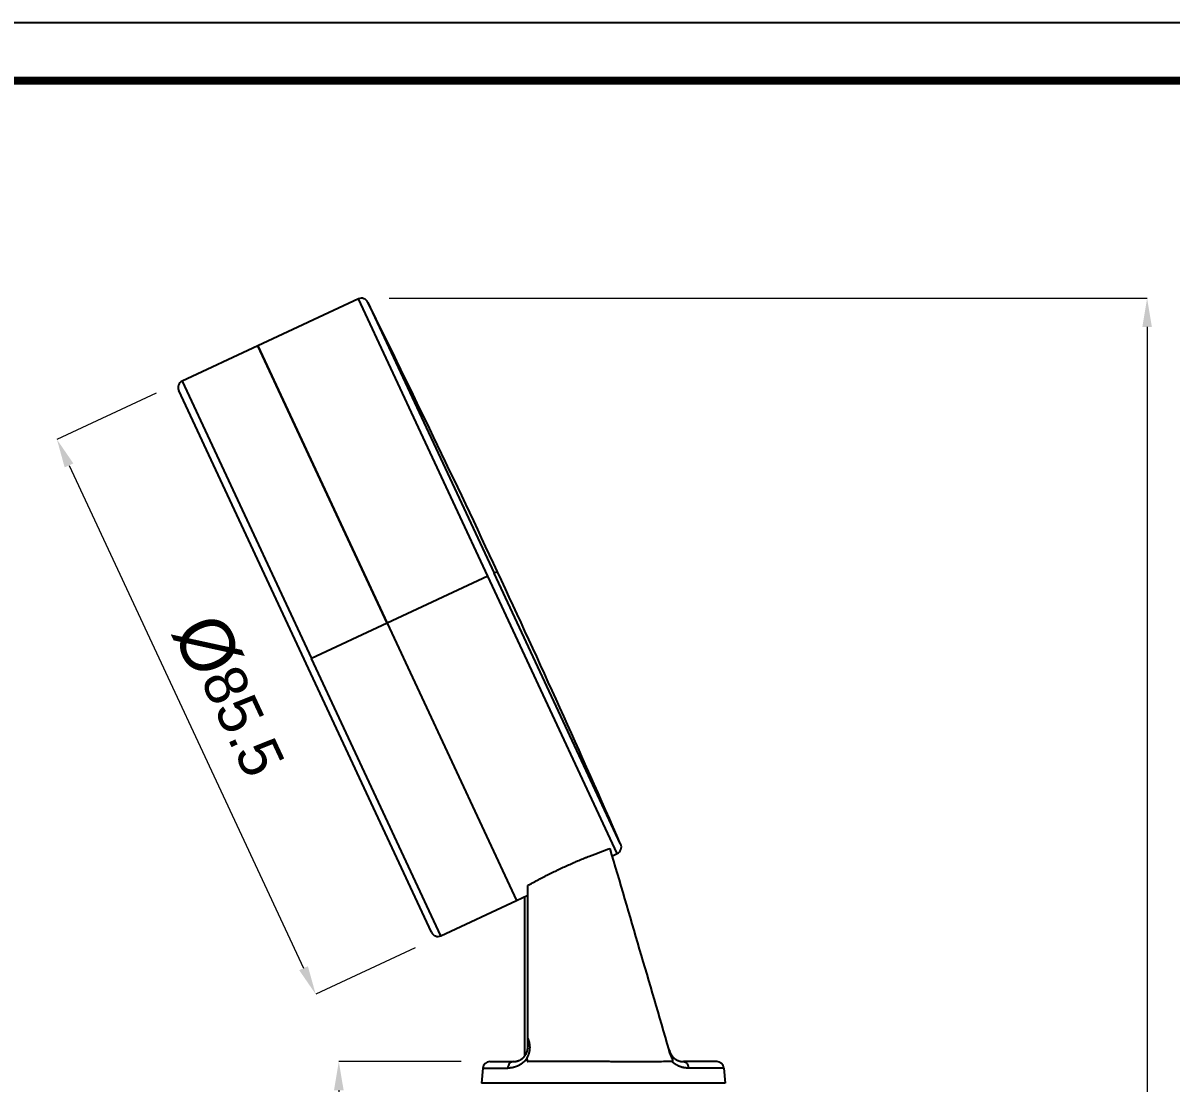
# Model space of a CAD drawing. Extents: x 0 to 474, y 0 to 347.
# Drawn here: x 206.8 to 367.1, y 199.2 to 347.3 of the extents above; entities that cross this region are included whole.
import ezdxf

# ---------------------------------------------------------------- set-up
doc = ezdxf.new("R2010")
doc.units = 0
doc.header["$LTSCALE"] = 10
doc.header["$MEASUREMENT"] = 0
doc.header["$PDMODE"] = 3
doc.header["$PDSIZE"] = -10
doc.layers.get('0').update_dxf_attribs({"linetype": 'CONTINUOUS'})
doc.layers.get('DEFPOINTS').update_dxf_attribs({"linetype": 'CONTINUOUS'})
doc.styles.add('Daelim Dimension', font='\x7f\x7f\x7f\x7f.TTF')
doc.dimstyles.new('DEFAULT', dxfattribs={"dimscale": 2, "dimtxt": 2, "dimasz": 2, "dimexe": 0, "dimexo": 2, "dimgap": 1, "dimtad": 1, "dimdec": 1, "dimzin": 9, "dimdsep": 46, "dimtxsty": 'Daelim Dimension', "dimcen": 0.5, "dimclrd": 252, "dimclre": 252, "dimclrt": 3, "dimadec": 1, "dimazin": 0, "dimtfac": 1, "dimtdec": 1, "dimtix": 1, "dimtmove": 0, "dimatfit": 3, "dimfxl": 0, "dimtolj": 1, "dimtzin": 1, "dimlwd": 9, "dimlwe": 9, "dimarcsym": 0})

# ---------------------------------------------------------------- blocks, each defined once
blk = doc.blocks.new('*D9')
at = {"color": 5, "lineweight": 9, "ltscale": 0.5}
for p, q in [((225.4, 295.54), (211.54, 289.07)), ((213.23, 285.45), (245.98, 215.21)), ((261.54, 218.05), (247.67, 211.58))]:
    blk.add_line(p, q, dxfattribs=at)
at = {"color": 5, "ltscale": 0.5}
for points in [[(213.83, 285.73), (212.62, 285.17), (211.54, 289.07)], [(246.58, 215.49), (245.37, 214.93), (247.67, 211.58)]]:
    blk.add_solid(points, dxfattribs=at)
at = {"layer": 'DEFPOINTS', "color": 0, "ltscale": 0.5}
for p in [(229.03, 297.23), (265.16, 219.74), (247.67, 211.58)]:
    blk.add_point(p, dxfattribs=at)
at = {"color": 7, "lineweight": -3, "ltscale": 0.5, "insert": (235.76, 253.2), "char_height": 6, "attachment_point": 5, "rotation": 295, "style": 'Daelim Dimension'}
blk.add_mtext('\\A1;{\\H1.25x;\\C256;Ø}85.5', dxfattribs=at)
blk = doc.blocks.new('*D10')
at = {"color": 5, "lineweight": 9, "ltscale": 0.4}
for p, q in [((268, 202.17), (250.9, 202.17)), ((250.9, 198.17), (250.9, 69.17)), ((270.61, 65.17), (250.9, 65.17))]:
    blk.add_line(p, q, dxfattribs=at)
at = {"color": 5, "ltscale": 0.4}
for points in [[(250.23, 198.17), (251.57, 198.17), (250.9, 202.17)], [(250.23, 69.17), (251.57, 69.17), (250.9, 65.17)]]:
    blk.add_solid(points, dxfattribs=at)
at = {"layer": 'DEFPOINTS', "color": 0, "ltscale": 0.4}
for p in [(272, 202.17), (250.9, 65.17), (274.61, 65.17)]:
    blk.add_point(p, dxfattribs=at)
at = {"color": 7, "lineweight": -3, "ltscale": 0.4, "insert": (245.63, 133.67), "char_height": 6, "attachment_point": 5, "rotation": 90, "style": 'Daelim Dimension'}
blk.add_mtext('\\A1;137', dxfattribs=at)
blk = doc.blocks.new('*D11')
at = {"color": 5, "lineweight": 9, "ltscale": 0.5}
for p, q in [((257.95, 308.79), (363.76, 308.79)), ((363.76, 304.79), (363.76, 58.17)), ((300.98, 54.17), (363.76, 54.17))]:
    blk.add_line(p, q, dxfattribs=at)
at = {"color": 5, "ltscale": 0.5}
for points in [[(363.1, 304.79), (364.43, 304.79), (363.76, 308.79)], [(363.1, 58.17), (364.43, 58.17), (363.76, 54.17)]]:
    blk.add_solid(points, dxfattribs=at)
at = {"layer": 'DEFPOINTS', "color": 0, "ltscale": 0.5}
for p in [(253.95, 308.79), (296.98, 54.17), (363.76, 54.17)]:
    blk.add_point(p, dxfattribs=at)
at = {"color": 7, "ltscale": 0.5, "insert": (358.5, 181.48), "char_height": 6, "attachment_point": 5, "rotation": 90, "style": 'Daelim Dimension'}
blk.add_mtext('\\A1;255', dxfattribs=at)

msp = doc.modelspace()

# ---------------------------------------------------------------- linework, layer by layer
at = {"lineweight": -3, "ltscale": 0.4}
for p, q in [((253.64, 308.71), (239.59, 302.16)), ((271.7, 269.96), (253.64, 308.71)), ((254.96, 308.22), (272.61, 270.38)), ((239.59, 302.16), (229.03, 297.23)), ((239.59, 302.16), (257.65, 263.41)), ((257.65, 263.41), (239.59, 302.16)), ((229.03, 297.23), (247.1, 258.49)), ((263.83, 220.23), (228.55, 295.9)), ((271.7, 269.96), (257.65, 263.41)), ((289.77, 231.22), (271.7, 269.96)), ((273.06, 270.59), (272.61, 270.38)), ((290.25, 232.55), (272.61, 270.38)), ((257.65, 263.41), (247.1, 258.49)), ((257.65, 263.41), (275.72, 224.67)), ((257.65, 263.41), (275.72, 224.67)), ((265.16, 219.74), (247.1, 258.49)), ((289.1, 230.9), (289.77, 231.22)), ((265.16, 219.74), (275.72, 224.67)), ((275.72, 224.67), (277.28, 225.39)), ((276.83, 225.18), (276.83, 202.9)), ((272, 202.17), (275.28, 202.17)), ((303.66, 202.17), (299.01, 202.17)), ((271, 201.25), (270.82, 199.17)), ((271, 201.25), (274.49, 201.25)), ((304.66, 201.25), (299.71, 201.25)), ((304.66, 201.25), (304.84, 199.17)), ((304.84, 199.17), (270.82, 199.17))]:
    msp.add_line(p, q, dxfattribs=at)
at = {"ltscale": 0.5}
msp.add_lwpolyline([(0, 0), (473.93, 0), (473.93, 347.26), (0, 347.26)], close=True, dxfattribs=at)
at = {"color": 5, "linetype": 'ByBlock', "lineweight": 200, "const_width": 1.09}
msp.add_lwpolyline([(7.62, 14.87), (466.26, 14.87), (466.26, 339.19), (7.62, 339.19)], close=True, dxfattribs=at)
at = {"lineweight": -3, "ltscale": 0.4}
for centre, radius, start, end in [((254.06, 307.8), 1, 25, 115), ((-1306.92, -466.16), 1743.31, 25, 26.37229), ((229.45, 296.33), 1, 115, 205), ((-1306.92, -466.16), 1743.31, 23.62771, 25), ((289.35, 232.12), 1, 295, 25), ((264.74, 220.65), 1, 205, 295), ((272, 201.17), 1, 90, 175), ((303.66, 201.17), 1, 5, 90)]:
    msp.add_arc(centre, radius, start, end, dxfattribs=at)
for points, knots in [([(277.28, 226.74), (277.73, 226.99), (278.18, 227.25), (279.1, 227.75), (279.57, 228), (280.11, 228.27), (280.17, 228.3), (280.29, 228.36), (280.35, 228.39), (280.53, 228.49), (280.65, 228.55), (281.01, 228.73), (281.26, 228.84), (281.98, 229.19), (282.47, 229.42), (283.45, 229.85), (283.94, 230.07), (284.67, 230.38), (284.92, 230.48), (285.29, 230.63), (285.41, 230.68), (285.66, 230.78), (285.78, 230.83), (286.39, 231.07), (286.88, 231.25), (287.84, 231.61), (288.31, 231.78), (288.78, 231.94)], [0, 0, 0, 0, 0.125, 0.125, 0.25, 0.25, 0.265625, 0.265625, 0.28125, 0.28125, 0.3125, 0.3125, 0.375, 0.375, 0.5, 0.5, 0.625, 0.625, 0.6875, 0.6875, 0.71875, 0.71875, 0.75, 0.75, 0.875, 0.875, 1, 1, 1, 1]), ([(277.28, 205.44), (277.29, 205.43), (277.29, 205.41), (277.31, 205.38), (277.32, 205.35), (277.33, 205.32), (277.34, 205.29), (277.35, 205.26), (277.36, 205.23), (277.37, 205.2), (277.38, 205.17), (277.39, 205.14), (277.4, 205.11), (277.41, 205.08), (277.42, 205.05), (277.42, 205.02), (277.43, 204.99), (277.44, 204.97), (277.45, 204.94), (277.46, 204.91), (277.46, 204.88), (277.47, 204.85), (277.48, 204.82), (277.48, 204.79), (277.49, 204.73), (277.51, 204.62), (277.53, 204.47), (277.54, 204.33), (277.55, 204.18), (277.55, 204.02), (277.53, 203.85), (277.51, 203.66), (277.47, 203.48), (277.44, 203.35), (277.41, 203.27), (277.4, 203.24), (277.39, 203.21), (277.38, 203.18), (277.37, 203.15), (277.36, 203.13), (277.35, 203.1), (277.34, 203.07), (277.33, 203.04), (277.32, 203.01), (277.31, 202.98), (277.3, 202.96), (277.29, 202.93), (277.27, 202.9), (277.25, 202.85), (277.23, 202.8), (277.21, 202.77), (277.21, 202.76), (277.2, 202.74), (277.19, 202.73), (277.19, 202.72), (277.18, 202.7), (277.18, 202.69), (277.18, 202.68), (277.17, 202.67), (277.17, 202.66), (277.17, 202.65), (277.16, 202.65), (277.16, 202.64), (277.16, 202.63), (277.16, 202.63), (277.16, 202.62), (277.16, 202.62), (277.16, 202.61), (277.16, 202.61)], [0, 0, 0, 0, 0.0117, 0.023313, 0.034841, 0.046283, 0.05764, 0.068913, 0.080103, 0.09121, 0.102235, 0.113179, 0.124043, 0.134827, 0.145532, 0.156159, 0.166709, 0.177183, 0.187582, 0.197906, 0.208157, 0.218336, 0.228444, 0.238481, 0.248449, 0.299498, 0.349852, 0.399668, 0.449112, 0.498359, 0.560885, 0.623226, 0.685774, 0.748929, 0.759255, 0.769598, 0.77996, 0.790342, 0.800746, 0.811173, 0.821626, 0.832106, 0.842615, 0.853154, 0.863726, 0.874331, 0.878676, 0.890586, 0.910065, 0.937122, 0.942977, 0.94855, 0.953841, 0.95885, 0.963578, 0.968025, 0.972192, 0.976079, 0.979687, 0.983017, 0.986071, 0.98885, 0.991357, 0.993596, 0.99557, 0.997287, 0.998758, 1, 1, 1, 1]), ([(275.28, 202.17), (275.29, 202.17), (275.3, 202.17), (275.32, 202.17), (275.34, 202.17), (275.37, 202.17), (275.39, 202.17), (275.41, 202.17), (275.43, 202.17), (275.45, 202.17), (275.47, 202.18), (275.49, 202.18), (275.51, 202.18), (275.53, 202.18), (275.55, 202.18), (275.57, 202.19), (275.59, 202.19), (275.61, 202.19), (275.63, 202.2), (275.65, 202.2), (275.67, 202.21), (275.69, 202.21), (275.71, 202.21), (275.73, 202.22), (275.75, 202.22), (275.77, 202.23), (275.79, 202.23), (275.81, 202.24), (275.83, 202.24), (275.85, 202.25), (275.87, 202.26), (275.89, 202.26), (275.91, 202.27), (275.93, 202.28), (275.95, 202.28), (275.97, 202.29), (275.99, 202.3), (276.01, 202.3), (276.03, 202.31), (276.05, 202.32), (276.07, 202.33), (276.09, 202.34), (276.11, 202.34), (276.13, 202.35), (276.15, 202.36), (276.16, 202.37), (276.18, 202.38), (276.2, 202.39), (276.22, 202.4), (276.24, 202.41), (276.26, 202.42), (276.27, 202.43), (276.29, 202.44), (276.31, 202.45), (276.33, 202.46), (276.35, 202.47), (276.36, 202.48), (276.38, 202.5), (276.4, 202.51), (276.42, 202.52), (276.44, 202.54), (276.47, 202.56), (276.49, 202.58), (276.52, 202.6), (276.55, 202.62), (276.57, 202.64), (276.6, 202.66), (276.62, 202.68), (276.64, 202.7), (276.67, 202.72), (276.69, 202.75), (276.71, 202.77), (276.74, 202.79), (276.76, 202.82), (276.78, 202.84), (276.8, 202.87), (276.82, 202.89), (276.84, 202.92), (276.86, 202.94), (276.88, 202.97), (276.9, 203), (276.92, 203.02), (276.94, 203.05), (276.96, 203.08), (276.98, 203.11), (277, 203.13), (277.01, 203.16), (277.03, 203.19), (277.05, 203.22), (277.06, 203.25), (277.08, 203.28), (277.09, 203.31), (277.1, 203.34), (277.12, 203.37), (277.13, 203.4), (277.14, 203.43), (277.16, 203.47), (277.17, 203.5), (277.18, 203.53), (277.19, 203.56), (277.2, 203.59), (277.21, 203.63), (277.22, 203.66), (277.23, 203.69), (277.23, 203.72), (277.24, 203.76), (277.25, 203.79), (277.25, 203.83), (277.26, 203.86), (277.26, 203.89), (277.27, 203.93), (277.27, 203.96), (277.28, 203.99), (277.28, 204.03), (277.28, 204.06), (277.28, 204.1), (277.28, 204.13), (277.28, 204.16), (277.28, 204.17)], [0, 0, 0, 0, 0.010287, 0.020511, 0.030674, 0.040774, 0.050813, 0.06079, 0.070705, 0.080558, 0.090351, 0.100082, 0.109751, 0.11936, 0.128908, 0.138395, 0.147822, 0.157188, 0.166493, 0.175739, 0.184924, 0.19405, 0.203116, 0.212122, 0.221069, 0.229956, 0.238784, 0.247554, 0.256265, 0.264917, 0.273511, 0.282046, 0.290524, 0.298944, 0.307306, 0.31561, 0.323858, 0.332048, 0.340182, 0.348259, 0.35628, 0.364244, 0.372153, 0.380006, 0.387803, 0.395545, 0.403233, 0.410866, 0.418444, 0.425968, 0.433438, 0.440855, 0.448218, 0.455529, 0.462787, 0.469992, 0.477145, 0.484246, 0.491296, 0.498295, 0.508983, 0.519562, 0.530036, 0.540405, 0.55067, 0.560833, 0.570896, 0.580859, 0.590725, 0.600495, 0.61017, 0.619752, 0.629244, 0.638646, 0.64796, 0.65719, 0.666335, 0.675399, 0.684383, 0.69329, 0.702121, 0.710879, 0.719566, 0.728184, 0.736736, 0.745225, 0.753652, 0.76202, 0.770331, 0.778589, 0.786797, 0.794956, 0.803069, 0.81114, 0.819171, 0.827166, 0.835127, 0.843056, 0.850958, 0.858836, 0.866692, 0.874529, 0.882351, 0.89016, 0.897961, 0.905756, 0.913548, 0.921341, 0.929138, 0.936941, 0.944755, 0.952582, 0.960426, 0.968289, 0.976175, 0.984087, 0.992027, 1, 1, 1, 1]), ([(297.43, 202.17), (297.44, 202.17), (297.46, 202.17), (297.48, 202.17), (297.49, 202.18), (297.5, 202.18), (297.51, 202.18), (297.52, 202.19), (297.53, 202.2), (297.54, 202.21), (297.55, 202.22), (297.55, 202.23), (297.56, 202.24), (297.56, 202.25), (297.56, 202.26), (297.56, 202.27), (297.56, 202.27), (297.56, 202.29), (297.56, 202.3), (297.56, 202.31), (297.56, 202.32), (297.55, 202.35), (297.55, 202.37), (297.53, 202.41), (297.53, 202.43), (297.51, 202.46), (297.51, 202.48), (297.48, 202.54), (297.46, 202.57), (297.43, 202.65), (297.41, 202.68), (297.36, 202.79), (297.33, 202.86), (297.28, 202.97), (297.26, 203), (297.23, 203.08), (297.22, 203.11), (297.17, 203.22), (297.15, 203.3), (297.1, 203.45), (297.08, 203.52), (297.05, 203.67), (297.03, 203.75), (297.02, 203.83)], [0, 0, 0, 0, 0.03125, 0.03125, 0.046875, 0.046875, 0.0625, 0.0625, 0.078125, 0.078125, 0.09375, 0.09375, 0.109375, 0.109375, 0.117187, 0.117187, 0.125, 0.125, 0.140625, 0.140625, 0.15625, 0.15625, 0.1875, 0.1875, 0.21875, 0.21875, 0.25, 0.25, 0.3125, 0.3125, 0.375, 0.375, 0.5, 0.5, 0.5625, 0.5625, 0.625, 0.625, 0.75, 0.75, 0.875, 0.875, 1, 1, 1, 1]), ([(297.09, 203.6), (297.09, 203.6), (297.1, 203.59), (297.1, 203.57), (297.11, 203.55), (297.11, 203.54), (297.12, 203.52), (297.12, 203.5), (297.13, 203.48), (297.14, 203.47), (297.14, 203.45), (297.15, 203.43), (297.15, 203.42), (297.16, 203.4), (297.17, 203.38), (297.18, 203.37), (297.18, 203.35), (297.19, 203.34), (297.2, 203.32), (297.21, 203.3), (297.21, 203.29), (297.22, 203.27), (297.23, 203.26), (297.24, 203.24), (297.25, 203.22), (297.25, 203.21), (297.26, 203.19), (297.27, 203.18), (297.28, 203.16), (297.29, 203.15), (297.3, 203.13), (297.31, 203.12), (297.32, 203.1), (297.33, 203.09), (297.34, 203.07), (297.35, 203.06), (297.36, 203.04), (297.37, 203.03), (297.38, 203.01), (297.39, 203), (297.4, 202.98), (297.41, 202.97), (297.42, 202.96), (297.43, 202.94), (297.44, 202.93), (297.45, 202.91), (297.46, 202.9), (297.47, 202.89), (297.48, 202.87), (297.5, 202.86), (297.51, 202.85), (297.52, 202.83), (297.53, 202.82), (297.54, 202.81), (297.55, 202.8), (297.57, 202.78), (297.58, 202.77), (297.59, 202.76), (297.6, 202.75), (297.61, 202.73), (297.63, 202.72), (297.64, 202.71), (297.65, 202.7), (297.67, 202.69), (297.68, 202.67), (297.69, 202.66), (297.7, 202.65), (297.72, 202.64), (297.73, 202.63), (297.74, 202.62), (297.76, 202.61), (297.77, 202.6), (297.78, 202.59), (297.8, 202.57), (297.81, 202.56), (297.83, 202.55), (297.84, 202.54), (297.85, 202.53), (297.87, 202.52), (297.88, 202.51), (297.9, 202.5), (297.91, 202.5), (297.93, 202.49), (297.94, 202.48), (297.95, 202.47), (297.97, 202.46), (297.99, 202.45), (298.02, 202.43), (298.05, 202.41), (298.09, 202.39), (298.13, 202.37), (298.16, 202.35), (298.2, 202.34), (298.24, 202.32), (298.28, 202.31), (298.31, 202.29), (298.35, 202.28), (298.39, 202.26), (298.43, 202.25), (298.47, 202.24), (298.51, 202.23), (298.55, 202.22), (298.59, 202.21), (298.63, 202.2), (298.67, 202.19), (298.72, 202.19), (298.76, 202.18), (298.8, 202.18), (298.84, 202.17), (298.88, 202.17), (298.93, 202.17), (298.97, 202.17), (299, 202.17), (299.01, 202.17)], [0, 0, 0, 0, 0.005359, 0.010721, 0.016086, 0.021454, 0.026826, 0.032202, 0.037583, 0.042968, 0.048359, 0.053755, 0.059158, 0.064567, 0.069983, 0.075406, 0.080837, 0.086276, 0.091724, 0.09718, 0.102646, 0.108121, 0.113606, 0.119102, 0.124608, 0.130126, 0.135655, 0.141196, 0.146749, 0.152315, 0.157894, 0.163486, 0.169092, 0.174711, 0.180346, 0.185995, 0.191659, 0.197338, 0.203034, 0.208745, 0.214473, 0.220218, 0.225979, 0.231759, 0.237556, 0.243371, 0.249204, 0.255056, 0.260928, 0.266818, 0.272729, 0.278659, 0.284609, 0.29058, 0.296572, 0.302585, 0.30862, 0.314676, 0.320754, 0.326854, 0.332977, 0.339123, 0.345292, 0.351484, 0.3577, 0.363939, 0.370203, 0.376491, 0.382804, 0.389142, 0.395505, 0.401893, 0.408307, 0.414746, 0.421212, 0.427704, 0.434223, 0.440768, 0.447341, 0.45394, 0.460567, 0.467222, 0.473905, 0.480615, 0.487354, 0.494122, 0.500918, 0.517163, 0.533629, 0.550316, 0.567228, 0.584366, 0.601733, 0.619332, 0.637164, 0.655232, 0.673536, 0.69208, 0.710865, 0.729892, 0.749164, 0.768681, 0.788446, 0.808459, 0.828723, 0.849239, 0.870008, 0.891031, 0.912309, 0.933844, 0.955637, 0.977688, 1, 1, 1, 1]), ([(277.16, 202.61), (277.15, 202.61), (277.14, 202.59), (277.13, 202.57), (277.12, 202.56), (277.1, 202.54), (277.09, 202.52), (277.08, 202.5), (277.06, 202.48), (277.05, 202.46), (277.03, 202.45), (277.02, 202.43), (277.01, 202.41), (276.99, 202.39), (276.98, 202.38), (276.96, 202.36), (276.95, 202.34), (276.93, 202.32), (276.92, 202.31), (276.9, 202.29), (276.88, 202.27), (276.87, 202.26), (276.85, 202.24), (276.84, 202.22), (276.82, 202.21), (276.81, 202.19), (276.79, 202.17), (276.77, 202.16), (276.76, 202.14), (276.74, 202.13), (276.72, 202.11), (276.71, 202.1), (276.69, 202.08), (276.67, 202.07), (276.65, 202.05), (276.64, 202.04), (276.62, 202.02), (276.6, 202.01), (276.59, 201.99), (276.57, 201.98), (276.55, 201.96), (276.48, 201.91), (276.37, 201.82), (276.19, 201.71), (276.02, 201.62), (275.88, 201.55), (275.78, 201.51), (275.73, 201.49), (275.68, 201.47), (275.64, 201.45), (275.58, 201.44), (275.53, 201.42), (275.48, 201.4), (275.43, 201.39), (275.38, 201.37), (275.33, 201.36), (275.28, 201.35), (275.23, 201.33), (275.18, 201.32), (275.12, 201.31), (275.07, 201.3), (275.02, 201.3), (274.97, 201.29), (274.92, 201.28), (274.86, 201.27), (274.81, 201.27), (274.76, 201.26), (274.71, 201.26), (274.65, 201.26), (274.6, 201.26), (274.55, 201.25), (274.51, 201.25), (274.49, 201.25)], [0, 0, 0, 0, 0.006032, 0.01207, 0.018116, 0.02417, 0.030232, 0.036304, 0.042384, 0.048475, 0.054576, 0.060688, 0.066811, 0.072946, 0.079093, 0.085253, 0.091426, 0.097613, 0.103814, 0.11003, 0.116261, 0.122507, 0.128769, 0.135048, 0.141343, 0.147656, 0.153986, 0.160334, 0.166701, 0.173087, 0.179493, 0.185918, 0.192363, 0.198829, 0.205316, 0.211825, 0.218355, 0.224907, 0.231482, 0.23808, 0.244702, 0.251347, 0.311523, 0.373168, 0.43652, 0.501802, 0.519261, 0.536832, 0.554519, 0.572326, 0.590255, 0.608309, 0.626492, 0.644807, 0.663256, 0.681843, 0.700569, 0.719439, 0.738454, 0.757618, 0.776932, 0.7964, 0.816023, 0.835804, 0.855745, 0.875848, 0.896117, 0.916552, 0.937156, 0.95793, 0.978878, 1, 1, 1, 1]), ([(275.28, 202.17), (275.09, 202.17), (274.89, 202.07), (274.6, 201.74), (274.51, 201.5), (274.49, 201.25)], [0, 0, 0, 0, 0.5, 0.5, 1, 1, 1, 1]), ([(277.16, 202.61), (277.17, 202.53), (277.17, 202.45), (277.2, 202.33), (277.2, 202.29), (277.22, 202.23), (277.23, 202.21), (277.25, 202.18), (277.27, 202.17), (277.28, 202.17)], [0, 0, 0, 0, 0.5, 0.5, 0.75, 0.75, 0.875, 0.875, 1, 1, 1, 1]), ([(297.43, 202.17), (297.04, 202.17), (296.65, 202.16), (295.86, 202.15), (295.45, 202.15), (294.62, 202.14), (294.2, 202.13), (293.34, 202.13), (292.9, 202.12), (292.4, 202.12), (292.34, 202.12), (292.23, 202.12), (292.06, 202.12), (291.67, 202.12), (291.33, 202.13), (290.65, 202.13), (290.19, 202.14), (289.51, 202.15), (289.28, 202.15), (288.82, 202.15), (288.59, 202.16), (288.13, 202.16), (287.9, 202.16), (287.55, 202.17), (287.43, 202.17), (287.2, 202.17), (287.09, 202.17), (286.97, 202.17)], [0, 0, 0, 0, 0.125, 0.125, 0.25, 0.25, 0.375, 0.375, 0.5, 0.5, 0.515625, 0.515625, 0.53125, 0.5625, 0.625, 0.625, 0.75, 0.75, 0.8125, 0.8125, 0.875, 0.875, 0.9375, 0.9375, 0.96875, 0.96875, 1, 1, 1, 1]), ([(299.71, 201.25), (299.7, 201.25), (299.69, 201.25), (299.66, 201.25), (299.64, 201.25), (299.61, 201.26), (299.58, 201.26), (299.56, 201.26), (299.53, 201.26), (299.51, 201.26), (299.48, 201.26), (299.46, 201.26), (299.43, 201.27), (299.41, 201.27), (299.38, 201.27), (299.36, 201.27), (299.33, 201.28), (299.3, 201.28), (299.28, 201.28), (299.25, 201.29), (299.23, 201.29), (299.2, 201.29), (299.18, 201.3), (299.15, 201.3), (299.13, 201.3), (299.1, 201.31), (299.08, 201.31), (299.05, 201.32), (299.03, 201.32), (299, 201.33), (298.98, 201.33), (298.95, 201.34), (298.93, 201.35), (298.9, 201.35), (298.88, 201.36), (298.85, 201.36), (298.83, 201.37), (298.81, 201.38), (298.78, 201.39), (298.76, 201.39), (298.73, 201.4), (298.71, 201.41), (298.68, 201.41), (298.66, 201.42), (298.63, 201.43), (298.61, 201.44), (298.59, 201.45), (298.56, 201.46), (298.52, 201.47), (298.47, 201.49), (298.43, 201.51), (298.39, 201.53), (298.34, 201.54), (298.3, 201.56), (298.26, 201.58), (298.22, 201.6), (298.18, 201.62), (298.14, 201.65), (298.1, 201.67), (298.06, 201.69), (298.02, 201.71), (297.98, 201.74), (297.94, 201.76), (297.9, 201.79), (297.86, 201.81), (297.82, 201.84), (297.78, 201.87), (297.74, 201.89), (297.71, 201.92), (297.67, 201.95), (297.63, 201.98), (297.6, 202.01), (297.56, 202.04), (297.53, 202.07), (297.49, 202.1), (297.46, 202.13), (297.44, 202.16), (297.43, 202.17)], [0, 0, 0, 0, 0.011578, 0.023119, 0.034622, 0.046087, 0.057515, 0.068907, 0.080262, 0.091582, 0.102865, 0.114113, 0.125327, 0.136505, 0.147649, 0.158759, 0.169836, 0.180879, 0.19189, 0.202868, 0.213814, 0.224728, 0.235611, 0.246463, 0.257284, 0.268075, 0.278836, 0.289568, 0.300271, 0.310946, 0.321592, 0.33221, 0.342801, 0.353365, 0.363903, 0.374414, 0.3849, 0.395361, 0.405797, 0.416208, 0.426596, 0.43696, 0.447301, 0.45762, 0.467916, 0.478191, 0.488445, 0.498678, 0.517311, 0.535819, 0.554203, 0.572468, 0.590616, 0.60865, 0.626573, 0.644389, 0.662101, 0.679712, 0.697225, 0.714645, 0.731974, 0.749216, 0.766375, 0.783454, 0.800457, 0.817388, 0.834251, 0.85105, 0.867788, 0.884469, 0.901099, 0.917679, 0.934215, 0.950712, 0.967172, 0.9836, 1, 1, 1, 1]), ([(299.01, 202.17), (299.05, 202.17), (299.1, 202.16), (299.18, 202.14), (299.22, 202.12), (299.31, 202.08), (299.35, 202.05), (299.42, 201.98), (299.45, 201.95), (299.52, 201.86), (299.55, 201.82), (299.6, 201.72), (299.62, 201.66), (299.66, 201.55), (299.68, 201.5), (299.7, 201.38), (299.71, 201.32), (299.71, 201.25)], [0, 0, 0, 0, 0.125, 0.125, 0.25, 0.25, 0.375, 0.375, 0.5, 0.5, 0.625, 0.625, 0.75, 0.75, 0.875, 0.875, 1, 1, 1, 1])]:
    msp.add_open_spline(points, degree=3, knots=knots, dxfattribs=at)
for points, degree in [([(297.02, 203.83), (294.28, 213.2), (291.53, 222.57), (288.78, 231.94)], 3), ([(277.28, 205.44), (277.28, 226.74)], 1), ([(277.28, 204.17), (277.28, 204.78), (277.28, 205.44)], 2), ([(297.02, 203.83), (297.06, 203.72), (297.09, 203.6)], 2), ([(286.97, 202.17), (286.53, 202.17), (285.66, 202.17), (284.35, 202.17), (283.08, 202.17), (281.83, 202.17), (280.61, 202.17), (279.44, 202.17), (278.33, 202.17), (277.62, 202.17), (277.28, 202.17)], 3)]:
    msp.add_open_spline(points, degree=degree, dxfattribs=at)

# ---------------------------------------------------------------- dimensions: what is measured, and where the dimension line sits
at = {"color": 5, "ltscale": 0.5}
dim = msp.add_linear_dim(base=(363.76, 54.17), p1=(253.95, 308.79), p2=(296.98, 54.17), angle=90, dimstyle='DEFAULT', override={"dimtxt": 3, "dimdec": 0, "dimclrd": 5, "dimclre": 5, "dimclrt": 7}, dxfattribs=at)
dim.commit()
dim.dimension.update_dxf_attribs({"geometry": '*D11', "text_midpoint": (358.5, 181.48)})
at = {"lineweight": -3, "ltscale": 0.5}
dim = msp.add_aligned_dim(p1=(229.03, 297.23), p2=(265.16, 219.74), distance=-19.3, text='{\\H1.25x;\\C256;Ø}<>', dimstyle='DEFAULT', override={"dimtxt": 3, "dimclrd": 5, "dimclre": 5, "dimclrt": 7}, dxfattribs=at)
dim.commit()
dim.dimension.update_dxf_attribs({"geometry": '*D9', "text_midpoint": (235.76, 253.2)})
at = {"lineweight": -3, "ltscale": 0.4}
dim = msp.add_linear_dim(base=(250.9, 65.17), p1=(272, 202.17), p2=(274.61, 65.17), angle=90, dimstyle='DEFAULT', override={"dimtxt": 3, "dimdec": 0, "dimclrd": 5, "dimclre": 5, "dimclrt": 7}, dxfattribs=at)
dim.commit()
dim.dimension.update_dxf_attribs({"geometry": '*D10', "text_midpoint": (245.63, 133.67)})

doc.saveas('drawing.dxf')
